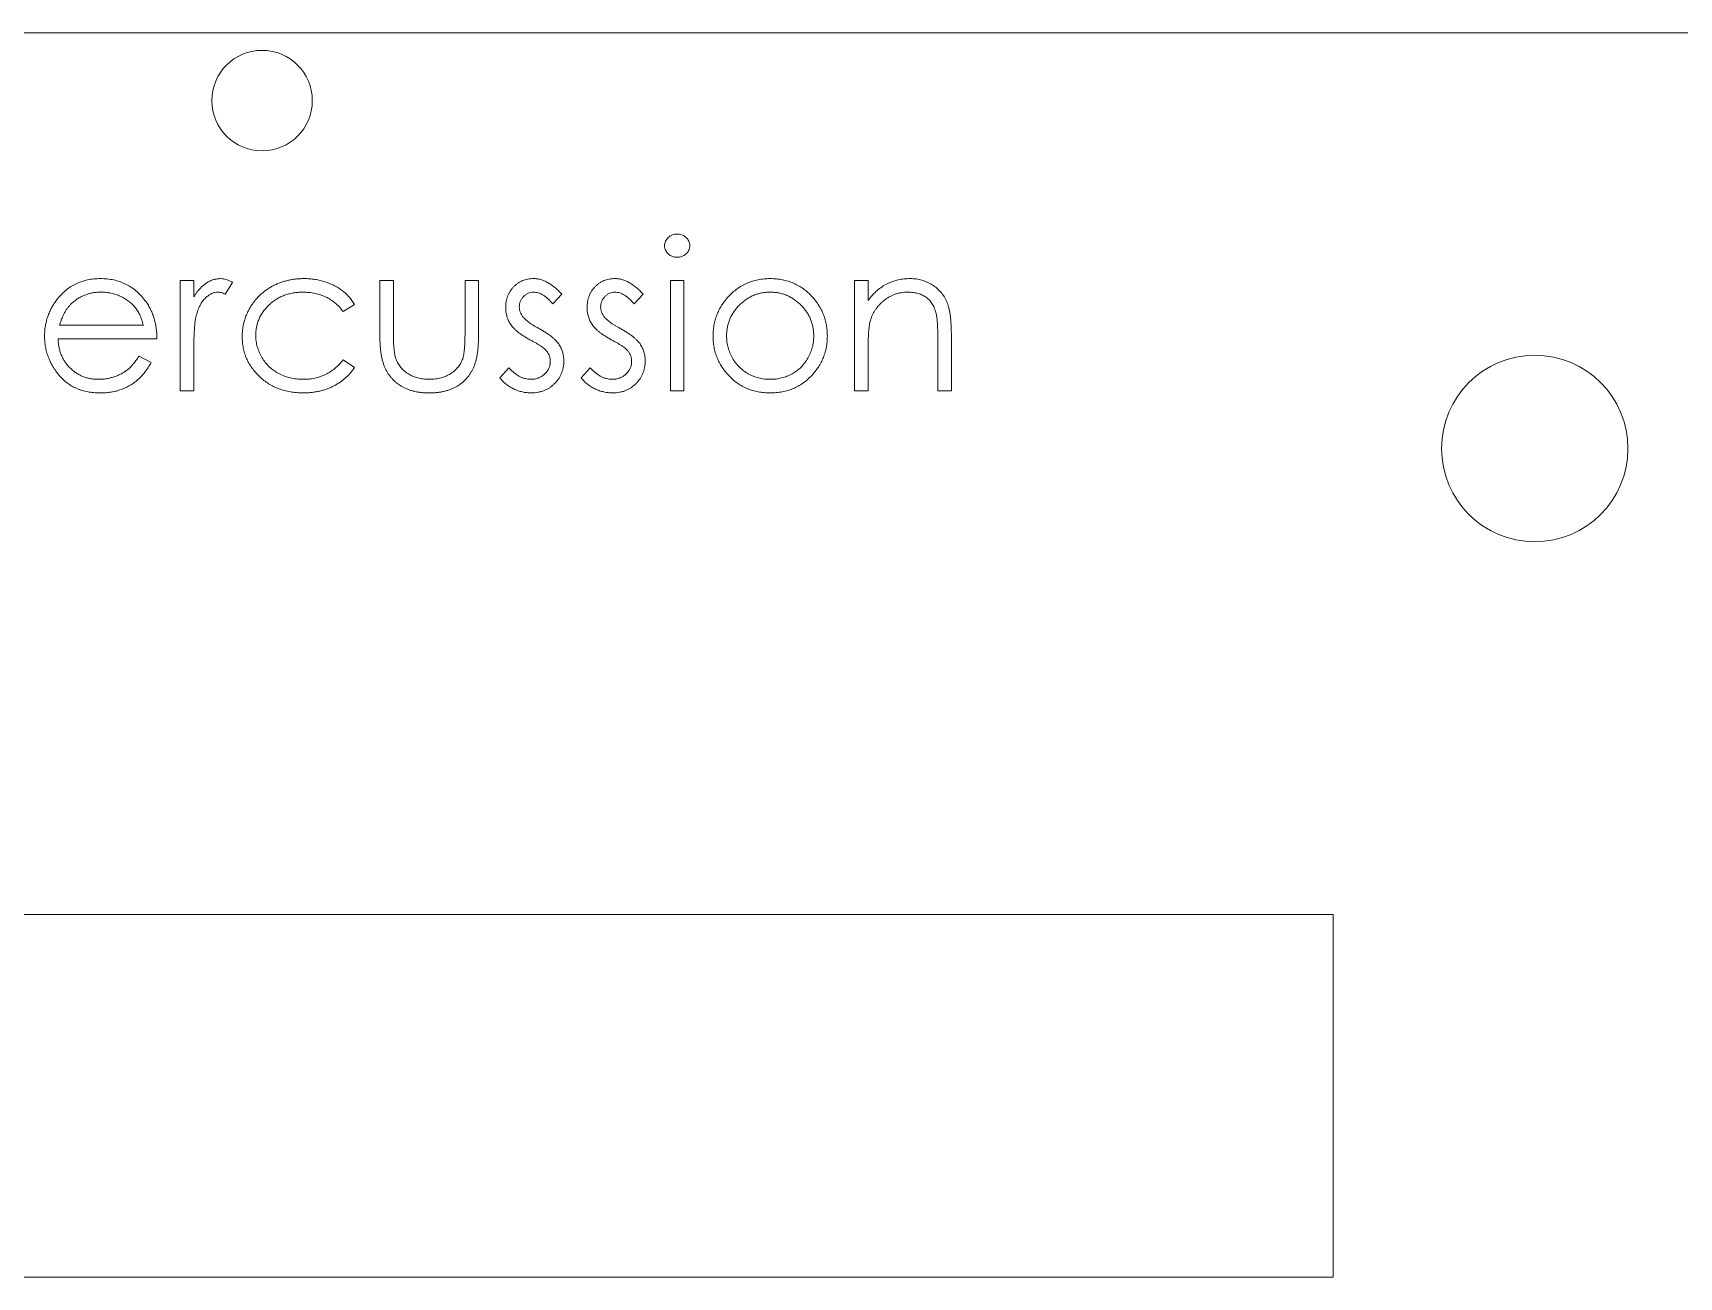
# Model space of a CAD drawing. Header units: inches. Extents: x 0 to 10.2, y -7 to 0.
# Drawn here: x 3.09 to 6.358, y -2.47 to 0 of the extents above; entities that cross this region are included whole.
import ezdxf

# ---------------------------------------------------------------- set-up
doc = ezdxf.new("R2010")
doc.units = ezdxf.units.IN
doc.header["$MEASUREMENT"] = 0

msp = doc.modelspace()

# ---------------------------------------------------------------- linework, layer by layer
at = {"color": 1, "linetype": 'Continuous', "lineweight": 5}
for p, q in [((10.15, 0), (0, 0)), ((5.6713, -1.75), (0.9713, -1.75)), ((5.6713, -2.47), (5.6713, -1.75)), ((0.9713, -2.47), (5.6713, -2.47))]:
    msp.add_line(p, q, dxfattribs=at)
at = {"color": 3, "linetype": 'Continuous', "lineweight": 5}
for p, q in [((3.3825, -0.4916), (3.4094, -0.4916)), ((3.3825, -0.7108), (3.3825, -0.4916)), ((3.4094, -0.4916), (3.4094, -0.5239)), ((3.4863, -0.4953), (3.4715, -0.5186)), ((3.7786, -0.4916), (3.8056, -0.4916)), ((3.7786, -0.5963), (3.7786, -0.4916)), ((3.8056, -0.4916), (3.8056, -0.5933)), ((3.9479, -0.4916), (3.9748, -0.4916)), ((3.9479, -0.5933), (3.9479, -0.4916)), ((3.9748, -0.4916), (3.9748, -0.5983)), ((4.1402, -0.5189), (4.1219, -0.5377)), ((4.3017, -0.5189), (4.2834, -0.5377)), ((4.3556, -0.4916), (4.3825, -0.4916)), ((4.3556, -0.7108), (4.3556, -0.4916)), ((4.3825, -0.4916), (4.3825, -0.7108)), ((4.7209, -0.4916), (4.7479, -0.4916)), ((4.7209, -0.7108), (4.7209, -0.4916)), ((4.7479, -0.4916), (4.7479, -0.5311)), ((3.7286, -0.5391), (3.7061, -0.5531)), ((3.143, -0.5801), (3.3094, -0.5801)), ((3.3363, -0.607), (3.1402, -0.607)), ((4.8863, -0.7108), (4.8863, -0.6077)), ((4.9133, -0.5989), (4.9133, -0.7108)), ((3.3009, -0.6416), (3.3248, -0.6542)), ((3.4094, -0.6371), (3.4094, -0.7108)), ((3.7061, -0.6493), (3.7286, -0.6641)), ((4.7479, -0.6316), (4.7479, -0.7108)), ((4.0171, -0.685), (4.035, -0.6647)), ((4.1786, -0.685), (4.1965, -0.6647)), ((3.4094, -0.7108), (3.3825, -0.7108)), ((4.3825, -0.7108), (4.3556, -0.7108)), ((4.7479, -0.7108), (4.7209, -0.7108)), ((4.9133, -0.7108), (4.8863, -0.7108))]:
    msp.add_line(p, q, dxfattribs=at)
at = {"color": 1, "linetype": 'Continuous', "lineweight": 5}
for centre, radius in [((3.545, -0.1344), 0.0998), ((6.0713, -0.825), 0.185)]:
    msp.add_circle(centre, radius, dxfattribs=at)
at = {"color": 3, "linetype": 'Continuous', "lineweight": 5}
for points, knots in [([(4.344, -0.4225), (4.3441, -0.4209), (4.3443, -0.4179), (4.3458, -0.4135), (4.3481, -0.4095), (4.3513, -0.406), (4.3551, -0.403), (4.3594, -0.4008), (4.364, -0.3995), (4.3673, -0.3994), (4.3689, -0.3993)], [0, 0, 0, 0, 0.12329, 0.242149, 0.363437, 0.489745, 0.618115, 0.744894, 0.868932, 1, 1, 1, 1]), ([(4.3689, -0.4454), (4.3673, -0.4454), (4.364, -0.4452), (4.3594, -0.4439), (4.3551, -0.4417), (4.3513, -0.4388), (4.3481, -0.4353), (4.3458, -0.4313), (4.3443, -0.427), (4.3441, -0.424), (4.344, -0.4225)], [0, 0, 0, 0, 0.1318668, 0.2566614, 0.3842132, 0.5133652, 0.6404432, 0.761085, 0.8791455, 1, 1, 1, 1]), ([(4.3689, -0.3993), (4.3706, -0.3994), (4.3738, -0.3995), (4.3786, -0.4008), (4.3829, -0.403), (4.3867, -0.406), (4.39, -0.4094), (4.3923, -0.4135), (4.3938, -0.4179), (4.3939, -0.4209), (4.394, -0.4225)], [0, 0, 0, 0, 0.1318993, 0.2582841, 0.3843411, 0.5119796, 0.638632, 0.7592298, 0.8774122, 1, 1, 1, 1]), ([(4.394, -0.4225), (4.3939, -0.424), (4.3937, -0.427), (4.3923, -0.4313), (4.39, -0.4353), (4.3867, -0.4388), (4.3829, -0.4417), (4.3786, -0.4439), (4.3738, -0.4452), (4.3706, -0.4454), (4.3689, -0.4454)], [0, 0, 0, 0, 0.120162, 0.237546, 0.357497, 0.484917, 0.613329, 0.74015, 0.867301, 1, 1, 1, 1]), ([(3.1385, -0.5286), (3.1412, -0.5254), (3.1466, -0.519), (3.1556, -0.5106), (3.1654, -0.5035), (3.1758, -0.4977), (3.187, -0.4933), (3.1988, -0.49), (3.2113, -0.4881), (3.2198, -0.4879), (3.2242, -0.4877)], [0, 0, 0, 0, 0.128835, 0.253589, 0.374643, 0.49534, 0.616325, 0.739759, 0.866842, 1, 1, 1, 1]), ([(3.2242, -0.4877), (3.2287, -0.4879), (3.2375, -0.4881), (3.2504, -0.4902), (3.2625, -0.4935), (3.274, -0.4983), (3.2848, -0.5044), (3.2948, -0.5119), (3.3042, -0.5207), (3.3097, -0.5275), (3.3125, -0.5309)], [0, 0, 0, 0, 0.13204, 0.259033, 0.38188, 0.502258, 0.622752, 0.744743, 0.870109, 1, 1, 1, 1]), ([(3.4094, -0.5239), (3.4114, -0.5209), (3.4152, -0.5151), (3.4215, -0.5075), (3.428, -0.5012), (3.4346, -0.4962), (3.4415, -0.4924), (3.4485, -0.4897), (3.4557, -0.4881), (3.4605, -0.4879), (3.4629, -0.4877)], [0, 0, 0, 0, 0.160059, 0.306112, 0.438367, 0.560541, 0.675317, 0.786114, 0.892842, 1, 1, 1, 1]), ([(3.4629, -0.4877), (3.4648, -0.4878), (3.4686, -0.4881), (3.4744, -0.4895), (3.4804, -0.4919), (3.4843, -0.4941), (3.4863, -0.4953)], [0, 0, 0, 0, 0.225278, 0.463523, 0.720324, 1, 1, 1, 1]), ([(3.5056, -0.603), (3.5056, -0.6004), (3.5057, -0.5953), (3.5065, -0.5876), (3.5077, -0.5801), (3.5095, -0.5728), (3.5117, -0.5655), (3.5145, -0.5584), (3.5178, -0.5515), (3.5215, -0.5447), (3.5257, -0.5382), (3.5303, -0.5321), (3.5352, -0.5262), (3.5405, -0.5208), (3.5462, -0.5157), (3.5523, -0.511), (3.5588, -0.5067), (3.5656, -0.5027), (3.5727, -0.4992), (3.58, -0.4961), (3.5875, -0.4935), (3.5953, -0.4915), (3.6032, -0.4897), (3.6114, -0.4886), (3.6198, -0.4879), (3.6254, -0.4878), (3.6283, -0.4877)], [0, 0, 0, 0, 0.041291, 0.082136, 0.122636, 0.162831, 0.203007, 0.243526, 0.284173, 0.32541, 0.366855, 0.407551, 0.448187, 0.488683, 0.529015, 0.569843, 0.61137, 0.653238, 0.695446, 0.737751, 0.780043, 0.822807, 0.865978, 0.909595, 0.954231, 1, 1, 1, 1]), ([(3.6283, -0.4877), (3.6319, -0.4878), (3.639, -0.488), (3.6497, -0.4893), (3.6601, -0.4913), (3.6702, -0.4943), (3.6799, -0.4979), (3.689, -0.5019), (3.6972, -0.5066), (3.7047, -0.5117), (3.7116, -0.5175), (3.7179, -0.524), (3.7237, -0.5311), (3.727, -0.5364), (3.7286, -0.5391)], [0, 0, 0, 0, 0.091269, 0.182081, 0.27191, 0.362049, 0.450066, 0.533976, 0.613602, 0.690198, 0.765413, 0.841437, 0.919733, 1, 1, 1, 1]), ([(4.0286, -0.5453), (4.0287, -0.5432), (4.0288, -0.5393), (4.0295, -0.5334), (4.0308, -0.5279), (4.0324, -0.5226), (4.0347, -0.5176), (4.0374, -0.5128), (4.0406, -0.5083), (4.0443, -0.5041), (4.0483, -0.5003), (4.0527, -0.4969), (4.0573, -0.4941), (4.0621, -0.4917), (4.0672, -0.4899), (4.0726, -0.4887), (4.0782, -0.4879), (4.0821, -0.4878), (4.084, -0.4877)], [0, 0, 0, 0, 0.067978, 0.133044, 0.196507, 0.258613, 0.319728, 0.380873, 0.442636, 0.505079, 0.567881, 0.628814, 0.68891, 0.748765, 0.809386, 0.870884, 0.934037, 1, 1, 1, 1]), ([(4.084, -0.4877), (4.0864, -0.4878), (4.0911, -0.488), (4.0981, -0.4895), (4.1052, -0.492), (4.1122, -0.4955), (4.1193, -0.5), (4.1263, -0.5054), (4.1334, -0.5116), (4.1379, -0.5164), (4.1402, -0.5189)], [0, 0, 0, 0, 0.105714, 0.213412, 0.326127, 0.444452, 0.569061, 0.702712, 0.846318, 1, 1, 1, 1]), ([(4.1902, -0.5453), (4.1902, -0.5432), (4.1903, -0.5393), (4.191, -0.5334), (4.1923, -0.5279), (4.194, -0.5226), (4.1962, -0.5176), (4.1989, -0.5128), (4.2021, -0.5083), (4.2058, -0.5041), (4.2098, -0.5003), (4.2142, -0.4969), (4.2188, -0.4941), (4.2236, -0.4917), (4.2288, -0.4899), (4.2341, -0.4887), (4.2398, -0.4879), (4.2436, -0.4878), (4.2456, -0.4877)], [0, 0, 0, 0, 0.067978, 0.133044, 0.196507, 0.258613, 0.319728, 0.380873, 0.442636, 0.505079, 0.567881, 0.628814, 0.68891, 0.748765, 0.809386, 0.870884, 0.934037, 1, 1, 1, 1]), ([(4.2456, -0.4877), (4.2479, -0.4878), (4.2526, -0.488), (4.2597, -0.4895), (4.2667, -0.492), (4.2738, -0.4955), (4.2808, -0.5), (4.2878, -0.5054), (4.295, -0.5116), (4.2994, -0.5164), (4.3017, -0.5189)], [0, 0, 0, 0, 0.105714, 0.213412, 0.326127, 0.444452, 0.569061, 0.702712, 0.846318, 1, 1, 1, 1]), ([(4.4702, -0.524), (4.473, -0.5211), (4.4785, -0.5154), (4.4877, -0.5081), (4.4973, -0.5017), (4.5076, -0.4966), (4.5184, -0.4926), (4.5297, -0.4898), (4.5415, -0.488), (4.5496, -0.4878), (4.5538, -0.4877)], [0, 0, 0, 0, 0.128498, 0.252713, 0.374819, 0.496436, 0.617911, 0.741288, 0.8687, 1, 1, 1, 1]), ([(4.5538, -0.4877), (4.5579, -0.4878), (4.5659, -0.488), (4.5778, -0.4898), (4.589, -0.4926), (4.5998, -0.4965), (4.61, -0.5017), (4.6196, -0.5079), (4.6288, -0.5153), (4.6343, -0.521), (4.6371, -0.5239)], [0, 0, 0, 0, 0.131751, 0.258332, 0.382134, 0.503804, 0.624693, 0.746871, 0.871514, 1, 1, 1, 1]), ([(4.7479, -0.5311), (4.7507, -0.5275), (4.7563, -0.5206), (4.7656, -0.5114), (4.7754, -0.5039), (4.7857, -0.4979), (4.7965, -0.4934), (4.8077, -0.4901), (4.8193, -0.4881), (4.8273, -0.4879), (4.8313, -0.4877)], [0, 0, 0, 0, 0.140976, 0.273569, 0.398988, 0.51993, 0.63811, 0.756589, 0.87686, 1, 1, 1, 1]), ([(4.8313, -0.4877), (4.8353, -0.4879), (4.8433, -0.4882), (4.8548, -0.4905), (4.8656, -0.4945), (4.8756, -0.4999), (4.8846, -0.5066), (4.8926, -0.5145), (4.8991, -0.5235), (4.9035, -0.5319), (4.9064, -0.5393), (4.9082, -0.5457), (4.9098, -0.5528), (4.9111, -0.5605), (4.912, -0.5691), (4.9127, -0.5784), (4.9132, -0.5884), (4.9132, -0.5953), (4.9133, -0.5989)], [0, 0, 0, 0, 0.07724, 0.151178, 0.223488, 0.295543, 0.366976, 0.437131, 0.507044, 0.57856, 0.616614, 0.658756, 0.704491, 0.754803, 0.809332, 0.868274, 0.932073, 1, 1, 1, 1]), ([(3.2256, -0.5147), (3.2229, -0.5147), (3.2176, -0.5148), (3.2098, -0.5158), (3.2022, -0.5174), (3.195, -0.5197), (3.1881, -0.5226), (3.1814, -0.5261), (3.175, -0.5303), (3.1711, -0.5336), (3.1691, -0.5352)], [0, 0, 0, 0, 0.131092, 0.259141, 0.384162, 0.505992, 0.629098, 0.750669, 0.874039, 1, 1, 1, 1]), ([(3.3094, -0.5801), (3.3084, -0.5765), (3.3065, -0.5696), (3.3026, -0.5601), (3.2981, -0.5516), (3.2928, -0.5443), (3.2868, -0.5378), (3.2799, -0.5321), (3.2722, -0.527), (3.2636, -0.5227), (3.2546, -0.519), (3.2451, -0.5166), (3.2354, -0.5149), (3.2289, -0.5147), (3.2256, -0.5147)], [0, 0, 0, 0, 0.09624, 0.185231, 0.267501, 0.3444, 0.419595, 0.496891, 0.576638, 0.660268, 0.745387, 0.83004, 0.914474, 1, 1, 1, 1]), ([(3.4578, -0.5147), (3.4556, -0.5148), (3.4512, -0.5151), (3.4447, -0.5174), (3.4385, -0.5211), (3.4335, -0.5253), (3.4296, -0.5293), (3.4269, -0.5328), (3.4243, -0.5367), (3.4219, -0.5409), (3.4197, -0.5456), (3.4177, -0.5507), (3.4158, -0.5561), (3.4148, -0.56), (3.4142, -0.5619)], [0, 0, 0, 0, 0.0938065, 0.1913381, 0.2951906, 0.4103123, 0.4719303, 0.5364252, 0.6031187, 0.6741177, 0.749332, 0.8282834, 0.9120398, 1, 1, 1, 1]), ([(3.4715, -0.5186), (3.4703, -0.518), (3.4678, -0.5169), (3.4642, -0.5156), (3.4609, -0.5148), (3.4588, -0.5147), (3.4578, -0.5147)], [0, 0, 0, 0, 0.2951388, 0.5602299, 0.7949834, 1, 1, 1, 1]), ([(3.6263, -0.5147), (3.623, -0.5148), (3.6165, -0.5149), (3.607, -0.5161), (3.598, -0.5181), (3.5893, -0.5207), (3.5811, -0.5243), (3.5733, -0.5287), (3.5659, -0.5337), (3.5591, -0.5396), (3.5529, -0.546), (3.5475, -0.5528), (3.5427, -0.5599), (3.5391, -0.5674), (3.536, -0.5752), (3.534, -0.5834), (3.5327, -0.5919), (3.5326, -0.5977), (3.5325, -0.6006)], [0, 0, 0, 0, 0.069522, 0.136921, 0.201969, 0.265462, 0.328248, 0.390817, 0.45355, 0.517542, 0.580738, 0.641922, 0.701597, 0.760313, 0.818757, 0.877718, 0.938094, 1, 1, 1, 1]), ([(3.7061, -0.5531), (3.7036, -0.5501), (3.6988, -0.544), (3.6903, -0.5362), (3.6813, -0.5295), (3.6716, -0.5241), (3.6612, -0.5198), (3.6501, -0.5168), (3.6384, -0.515), (3.6304, -0.5148), (3.6263, -0.5147)], [0, 0, 0, 0, 0.128324, 0.252584, 0.373506, 0.493364, 0.614609, 0.73847, 0.865995, 1, 1, 1, 1]), ([(4.084, -0.5147), (4.0822, -0.5148), (4.0784, -0.5149), (4.0731, -0.5168), (4.0681, -0.5195), (4.0638, -0.5235), (4.0602, -0.528), (4.0575, -0.533), (4.0559, -0.5385), (4.0557, -0.5423), (4.0556, -0.5442)], [0, 0, 0, 0, 0.124958, 0.245901, 0.369166, 0.498511, 0.628504, 0.751028, 0.873724, 1, 1, 1, 1]), ([(4.1219, -0.5377), (4.1203, -0.5359), (4.1173, -0.5324), (4.1125, -0.5277), (4.1077, -0.5237), (4.103, -0.5204), (4.0982, -0.5179), (4.0935, -0.516), (4.0888, -0.5149), (4.0856, -0.5147), (4.084, -0.5147)], [0, 0, 0, 0, 0.158223, 0.305036, 0.441309, 0.565963, 0.683525, 0.793334, 0.898518, 1, 1, 1, 1]), ([(4.2456, -0.5147), (4.2437, -0.5148), (4.24, -0.5149), (4.2346, -0.5168), (4.2296, -0.5195), (4.2253, -0.5235), (4.2217, -0.528), (4.219, -0.533), (4.2174, -0.5385), (4.2172, -0.5423), (4.2171, -0.5442)], [0, 0, 0, 0, 0.124958, 0.245901, 0.369166, 0.498511, 0.628504, 0.751028, 0.873724, 1, 1, 1, 1]), ([(4.2834, -0.5377), (4.2819, -0.5359), (4.2788, -0.5324), (4.274, -0.5277), (4.2692, -0.5237), (4.2645, -0.5204), (4.2597, -0.5179), (4.255, -0.516), (4.2503, -0.5149), (4.2471, -0.5147), (4.2456, -0.5147)], [0, 0, 0, 0, 0.158223, 0.305036, 0.441309, 0.565963, 0.683525, 0.793334, 0.898518, 1, 1, 1, 1]), ([(4.5536, -0.5147), (4.5507, -0.5147), (4.545, -0.5149), (4.5365, -0.5162), (4.5284, -0.5181), (4.5206, -0.5209), (4.513, -0.5245), (4.5059, -0.529), (4.499, -0.5342), (4.4925, -0.5401), (4.4866, -0.5466), (4.4814, -0.5535), (4.477, -0.5608), (4.4733, -0.5683), (4.4706, -0.5763), (4.4686, -0.5846), (4.4673, -0.5932), (4.4672, -0.599), (4.4671, -0.602)], [0, 0, 0, 0, 0.0638459, 0.1260436, 0.1871654, 0.2473993, 0.30838, 0.3697796, 0.4325839, 0.4976408, 0.5624011, 0.6255571, 0.687332, 0.7483127, 0.809791, 0.8717676, 0.9348362, 1, 1, 1, 1]), ([(4.6402, -0.602), (4.6401, -0.599), (4.6399, -0.5932), (4.6387, -0.5846), (4.6367, -0.5763), (4.634, -0.5684), (4.6303, -0.5608), (4.6258, -0.5536), (4.6207, -0.5466), (4.6147, -0.5401), (4.6082, -0.5342), (4.6013, -0.529), (4.5941, -0.5245), (4.5866, -0.5209), (4.5788, -0.5181), (4.5707, -0.5161), (4.5623, -0.5149), (4.5565, -0.5148), (4.5536, -0.5147)], [0, 0, 0, 0, 0.065185, 0.128274, 0.19027, 0.251768, 0.312769, 0.374793, 0.43797, 0.503047, 0.568125, 0.63095, 0.692369, 0.752973, 0.813641, 0.874355, 0.936573, 1, 1, 1, 1]), ([(4.8266, -0.5147), (4.8244, -0.5147), (4.8201, -0.5148), (4.8138, -0.5156), (4.8076, -0.5169), (4.8016, -0.5187), (4.7958, -0.5212), (4.7901, -0.524), (4.7846, -0.5274), (4.7794, -0.5313), (4.7744, -0.5356), (4.7699, -0.5401), (4.7658, -0.545), (4.7621, -0.55), (4.7589, -0.5553), (4.7561, -0.5609), (4.7538, -0.5667), (4.7526, -0.5707), (4.752, -0.5727)], [0, 0, 0, 0, 0.063986, 0.126627, 0.188984, 0.25023, 0.312351, 0.374574, 0.438148, 0.50292, 0.567974, 0.630771, 0.692935, 0.754398, 0.815218, 0.876117, 0.938015, 1, 1, 1, 1]), ([(4.8831, -0.5578), (4.8822, -0.5544), (4.8805, -0.5479), (4.8762, -0.539), (4.8707, -0.5314), (4.864, -0.5252), (4.8562, -0.5204), (4.8472, -0.5171), (4.8373, -0.515), (4.8303, -0.5148), (4.8266, -0.5147)], [0, 0, 0, 0, 0.13552, 0.260833, 0.378476, 0.493178, 0.609281, 0.729981, 0.859261, 1, 1, 1, 1]), ([(3.1133, -0.6018), (3.1133, -0.5984), (3.1135, -0.5918), (3.1147, -0.5819), (3.1167, -0.5723), (3.1194, -0.5629), (3.123, -0.5539), (3.1273, -0.5451), (3.1325, -0.5367), (3.1365, -0.5313), (3.1385, -0.5286)], [0, 0, 0, 0, 0.128045, 0.253768, 0.377428, 0.500551, 0.623296, 0.746578, 0.872348, 1, 1, 1, 1]), ([(3.1691, -0.5352), (3.1677, -0.5365), (3.1648, -0.5391), (3.1609, -0.5436), (3.1572, -0.5485), (3.1538, -0.5539), (3.1507, -0.5598), (3.1478, -0.5661), (3.1452, -0.5729), (3.1438, -0.5776), (3.143, -0.5801)], [0, 0, 0, 0, 0.1099838, 0.2225805, 0.3384999, 0.4587086, 0.5855353, 0.7175177, 0.8546668, 1, 1, 1, 1]), ([(3.3125, -0.5309), (3.3144, -0.5335), (3.3182, -0.5386), (3.3229, -0.5471), (3.327, -0.5559), (3.3303, -0.5652), (3.3329, -0.575), (3.3349, -0.5852), (3.336, -0.5959), (3.3362, -0.6032), (3.3363, -0.607)], [0, 0, 0, 0, 0.118522, 0.236255, 0.356174, 0.47725, 0.60154, 0.729618, 0.862158, 1, 1, 1, 1]), ([(4.0387, -0.579), (4.0371, -0.5765), (4.034, -0.5715), (4.031, -0.5632), (4.0289, -0.5544), (4.0287, -0.5484), (4.0286, -0.5453)], [0, 0, 0, 0, 0.246252, 0.492591, 0.74057, 1, 1, 1, 1]), ([(4.0556, -0.5442), (4.0557, -0.5459), (4.0558, -0.5494), (4.0573, -0.5545), (4.0597, -0.5594), (4.0619, -0.5625), (4.063, -0.5641)], [0, 0, 0, 0, 0.24004, 0.479403, 0.731757, 1, 1, 1, 1]), ([(4.2002, -0.579), (4.1987, -0.5765), (4.1956, -0.5715), (4.1925, -0.5632), (4.1905, -0.5544), (4.1903, -0.5484), (4.1902, -0.5453)], [0, 0, 0, 0, 0.246252, 0.492591, 0.74057, 1, 1, 1, 1]), ([(4.2171, -0.5442), (4.2172, -0.5459), (4.2174, -0.5494), (4.2189, -0.5545), (4.2212, -0.5594), (4.2234, -0.5625), (4.2246, -0.5641)], [0, 0, 0, 0, 0.24004, 0.479403, 0.731757, 1, 1, 1, 1]), ([(4.4402, -0.6018), (4.4403, -0.5981), (4.4405, -0.5909), (4.4419, -0.5802), (4.4442, -0.5698), (4.4475, -0.5599), (4.4518, -0.5503), (4.4569, -0.5411), (4.4631, -0.5323), (4.4678, -0.5268), (4.4702, -0.524)], [0, 0, 0, 0, 0.128919, 0.255238, 0.378679, 0.501088, 0.622714, 0.746241, 0.871589, 1, 1, 1, 1]), ([(4.6371, -0.5239), (4.6395, -0.5266), (4.6442, -0.5321), (4.6503, -0.541), (4.6555, -0.5501), (4.6597, -0.5598), (4.6631, -0.5697), (4.6654, -0.5801), (4.6668, -0.5908), (4.667, -0.5981), (4.6671, -0.6018)], [0, 0, 0, 0, 0.128157, 0.253834, 0.376506, 0.498534, 0.621368, 0.744565, 0.870634, 1, 1, 1, 1]), ([(3.4142, -0.5619), (3.4138, -0.5636), (3.4129, -0.5675), (3.412, -0.5739), (3.4112, -0.5816), (3.4106, -0.5904), (3.41, -0.6004), (3.4097, -0.6116), (3.4094, -0.624), (3.4094, -0.6326), (3.4094, -0.6371)], [0, 0, 0, 0, 0.070855, 0.156938, 0.2586, 0.375891, 0.508166, 0.656238, 0.820177, 1, 1, 1, 1]), ([(4.0765, -0.609), (4.0742, -0.6077), (4.0699, -0.6053), (4.0638, -0.6015), (4.0582, -0.5977), (4.0532, -0.594), (4.0487, -0.5903), (4.0449, -0.5865), (4.0415, -0.5829), (4.0396, -0.5803), (4.0387, -0.579)], [0, 0, 0, 0, 0.157762, 0.30595, 0.443775, 0.572824, 0.692154, 0.802296, 0.905564, 1, 1, 1, 1]), ([(4.063, -0.5641), (4.0637, -0.5649), (4.0652, -0.5667), (4.0679, -0.5692), (4.071, -0.5719), (4.0747, -0.5746), (4.0789, -0.5775), (4.0836, -0.5804), (4.0887, -0.5836), (4.0924, -0.5856), (4.0943, -0.5867)], [0, 0, 0, 0, 0.083425, 0.17756, 0.283982, 0.402217, 0.533568, 0.676121, 0.831649, 1, 1, 1, 1]), ([(4.0943, -0.5867), (4.0967, -0.588), (4.1012, -0.5905), (4.1076, -0.5944), (4.1134, -0.5983), (4.1186, -0.6021), (4.1233, -0.606), (4.1274, -0.6098), (4.1309, -0.6135), (4.1329, -0.6162), (4.1338, -0.6174)], [0, 0, 0, 0, 0.158989, 0.307115, 0.446213, 0.574876, 0.694152, 0.804581, 0.906593, 1, 1, 1, 1]), ([(4.238, -0.609), (4.2358, -0.6077), (4.2315, -0.6053), (4.2253, -0.6015), (4.2198, -0.5977), (4.2147, -0.594), (4.2103, -0.5903), (4.2064, -0.5865), (4.203, -0.5829), (4.2011, -0.5803), (4.2002, -0.579)], [0, 0, 0, 0, 0.157762, 0.30595, 0.443775, 0.572824, 0.692154, 0.802296, 0.905564, 1, 1, 1, 1]), ([(4.2246, -0.5641), (4.2252, -0.5649), (4.2267, -0.5667), (4.2294, -0.5692), (4.2325, -0.5719), (4.2362, -0.5746), (4.2404, -0.5775), (4.2451, -0.5804), (4.2503, -0.5836), (4.254, -0.5856), (4.2559, -0.5867)], [0, 0, 0, 0, 0.083425, 0.17756, 0.283982, 0.402217, 0.533568, 0.676121, 0.831649, 1, 1, 1, 1]), ([(4.2559, -0.5867), (4.2582, -0.588), (4.2627, -0.5905), (4.2691, -0.5944), (4.2749, -0.5983), (4.2802, -0.6021), (4.2848, -0.606), (4.2889, -0.6098), (4.2924, -0.6135), (4.2944, -0.6162), (4.2953, -0.6174)], [0, 0, 0, 0, 0.158989, 0.307115, 0.446213, 0.574876, 0.694152, 0.804581, 0.906593, 1, 1, 1, 1]), ([(4.752, -0.5727), (4.7517, -0.5742), (4.7509, -0.5774), (4.7502, -0.5827), (4.7494, -0.5888), (4.7488, -0.5957), (4.7485, -0.6035), (4.7481, -0.6121), (4.7479, -0.6216), (4.7479, -0.6281), (4.7479, -0.6316)], [0, 0, 0, 0, 0.076995, 0.167615, 0.271052, 0.38946, 0.520843, 0.666399, 0.826094, 1, 1, 1, 1]), ([(4.8863, -0.6077), (4.8863, -0.6047), (4.8863, -0.599), (4.8862, -0.5908), (4.8859, -0.5834), (4.8856, -0.5768), (4.8851, -0.5709), (4.8846, -0.5659), (4.884, -0.5616), (4.8834, -0.559), (4.8831, -0.5578)], [0, 0, 0, 0, 0.17885, 0.3421096, 0.4898257, 0.6232544, 0.7400797, 0.8414827, 0.9289077, 1, 1, 1, 1]), ([(3.2235, -0.7147), (3.2193, -0.7146), (3.2111, -0.7144), (3.1991, -0.7127), (3.1879, -0.71), (3.1773, -0.7063), (3.1675, -0.7013), (3.1584, -0.6953), (3.1499, -0.6883), (3.1423, -0.6802), (3.1355, -0.6714), (3.1296, -0.6624), (3.1245, -0.6529), (3.1205, -0.6432), (3.1172, -0.6333), (3.1149, -0.623), (3.1136, -0.6125), (3.1134, -0.6054), (3.1133, -0.6018)], [0, 0, 0, 0, 0.071579, 0.139629, 0.204797, 0.268135, 0.329814, 0.391301, 0.453434, 0.516552, 0.579631, 0.641119, 0.701294, 0.76081, 0.819932, 0.87892, 0.938983, 1, 1, 1, 1]), ([(3.1402, -0.607), (3.1403, -0.6099), (3.1406, -0.6155), (3.1418, -0.6239), (3.1437, -0.6318), (3.1464, -0.6392), (3.1496, -0.6463), (3.1536, -0.653), (3.1583, -0.6593), (3.1636, -0.6652), (3.1695, -0.6704), (3.1757, -0.6751), (3.1823, -0.679), (3.1892, -0.6822), (3.1965, -0.6847), (3.2041, -0.6864), (3.212, -0.6876), (3.2174, -0.6877), (3.2202, -0.6877)], [0, 0, 0, 0, 0.0683846, 0.1344756, 0.1983911, 0.2607535, 0.3218292, 0.3830372, 0.4446531, 0.507398, 0.5698252, 0.6307776, 0.6909287, 0.7509451, 0.8110495, 0.8723309, 0.9350041, 1, 1, 1, 1]), ([(3.6261, -0.7147), (3.6218, -0.7146), (3.6135, -0.7144), (3.6013, -0.7128), (3.5896, -0.7103), (3.5785, -0.7067), (3.5679, -0.7022), (3.5579, -0.6966), (3.5485, -0.6899), (3.5397, -0.6823), (3.5317, -0.674), (3.5248, -0.6651), (3.5188, -0.6559), (3.514, -0.6462), (3.5102, -0.636), (3.5075, -0.6254), (3.5059, -0.6143), (3.5057, -0.6068), (3.5056, -0.603)], [0, 0, 0, 0, 0.069559, 0.136335, 0.201096, 0.26445, 0.327005, 0.389391, 0.451976, 0.51567, 0.578973, 0.640167, 0.69974, 0.758685, 0.81782, 0.876984, 0.937634, 1, 1, 1, 1]), ([(3.5325, -0.6006), (3.5326, -0.6044), (3.5329, -0.6121), (3.5353, -0.6233), (3.5392, -0.6342), (3.5445, -0.6446), (3.5512, -0.6543), (3.5591, -0.6629), (3.5682, -0.6704), (3.5784, -0.6766), (3.5894, -0.6816), (3.6012, -0.6852), (3.6136, -0.6873), (3.6221, -0.6876), (3.6265, -0.6877)], [0, 0, 0, 0, 0.080525, 0.159965, 0.240321, 0.322529, 0.405024, 0.486597, 0.567865, 0.651333, 0.736238, 0.821529, 0.909005, 1, 1, 1, 1]), ([(3.8769, -0.7147), (3.8742, -0.7146), (3.869, -0.7146), (3.8613, -0.714), (3.8539, -0.713), (3.8469, -0.7115), (3.8402, -0.7097), (3.8339, -0.7076), (3.8279, -0.7049), (3.8222, -0.7019), (3.8169, -0.6985), (3.8119, -0.6948), (3.8073, -0.6908), (3.803, -0.6864), (3.7991, -0.6817), (3.7955, -0.6767), (3.7923, -0.6714), (3.7893, -0.6657), (3.7868, -0.6595), (3.7846, -0.6526), (3.7827, -0.645), (3.7812, -0.6367), (3.78, -0.6276), (3.7792, -0.6178), (3.7788, -0.6073), (3.7787, -0.6001), (3.7786, -0.5963)], [0, 0, 0, 0, 0.045152, 0.088727, 0.130534, 0.171071, 0.210096, 0.247769, 0.284849, 0.320986, 0.356387, 0.391549, 0.426191, 0.460511, 0.494971, 0.529534, 0.564576, 0.600096, 0.637535, 0.678213, 0.722583, 0.770182, 0.821879, 0.877067, 0.936524, 1, 1, 1, 1]), ([(3.8056, -0.5933), (3.8056, -0.5963), (3.8056, -0.602), (3.8058, -0.6102), (3.8061, -0.6177), (3.8066, -0.6245), (3.8072, -0.6305), (3.8079, -0.6358), (3.8087, -0.6404), (3.8095, -0.6432), (3.8098, -0.6445)], [0, 0, 0, 0, 0.173617, 0.33212, 0.477936, 0.609932, 0.727032, 0.831671, 0.921715, 1, 1, 1, 1]), ([(3.9748, -0.5983), (3.9748, -0.6019), (3.9747, -0.609), (3.9742, -0.6192), (3.9734, -0.6287), (3.9722, -0.6376), (3.9707, -0.6457), (3.9689, -0.6532), (3.9666, -0.6599), (3.9641, -0.6661), (3.9612, -0.6716), (3.958, -0.6769), (3.9544, -0.6818), (3.9505, -0.6865), (3.9462, -0.6908), (3.9416, -0.6948), (3.9367, -0.6985), (3.9314, -0.7019), (3.9258, -0.7049), (3.9199, -0.7076), (3.9135, -0.7097), (3.9069, -0.7115), (3.8999, -0.713), (3.8925, -0.714), (3.8848, -0.7146), (3.8796, -0.7146), (3.8769, -0.7147)], [0, 0, 0, 0, 0.06221, 0.120696, 0.175548, 0.226191, 0.273711, 0.317302, 0.357837, 0.395428, 0.431089, 0.466097, 0.501015, 0.535424, 0.570174, 0.604765, 0.640093, 0.675939, 0.712225, 0.749455, 0.787601, 0.826784, 0.867829, 0.91016, 0.953939, 1, 1, 1, 1]), ([(3.9434, -0.6467), (3.9438, -0.6455), (3.9446, -0.6429), (3.9454, -0.6384), (3.9462, -0.633), (3.9469, -0.6268), (3.9473, -0.6196), (3.9476, -0.6116), (3.9479, -0.6027), (3.9479, -0.5965), (3.9479, -0.5933)], [0, 0, 0, 0, 0.069693, 0.154074, 0.254591, 0.371465, 0.504755, 0.653494, 0.818953, 1, 1, 1, 1]), ([(4.1097, -0.6316), (4.109, -0.6308), (4.1075, -0.6291), (4.1048, -0.6267), (4.1015, -0.624), (4.0976, -0.6213), (4.0932, -0.6184), (4.0881, -0.6154), (4.0825, -0.6122), (4.0785, -0.6101), (4.0765, -0.609)], [0, 0, 0, 0, 0.076875, 0.167462, 0.27227, 0.389551, 0.520801, 0.666263, 0.825545, 1, 1, 1, 1]), ([(4.1338, -0.6174), (4.1354, -0.62), (4.1385, -0.625), (4.1417, -0.6334), (4.1436, -0.6422), (4.1439, -0.6483), (4.144, -0.6513)], [0, 0, 0, 0, 0.248839, 0.495235, 0.743336, 1, 1, 1, 1]), ([(4.2712, -0.6316), (4.2706, -0.6308), (4.2691, -0.6291), (4.2663, -0.6267), (4.263, -0.624), (4.2592, -0.6213), (4.2547, -0.6184), (4.2496, -0.6154), (4.244, -0.6122), (4.2401, -0.6101), (4.238, -0.609)], [0, 0, 0, 0, 0.076875, 0.167462, 0.27227, 0.389551, 0.520801, 0.666263, 0.825545, 1, 1, 1, 1]), ([(4.2953, -0.6174), (4.2969, -0.62), (4.3, -0.625), (4.3033, -0.6334), (4.3052, -0.6422), (4.3054, -0.6483), (4.3056, -0.6513)], [0, 0, 0, 0, 0.248839, 0.495235, 0.743336, 1, 1, 1, 1]), ([(4.5538, -0.7147), (4.5497, -0.7146), (4.5417, -0.7144), (4.5299, -0.7128), (4.5188, -0.7101), (4.5082, -0.7064), (4.4982, -0.7016), (4.4888, -0.6958), (4.4799, -0.6889), (4.4718, -0.681), (4.4644, -0.6724), (4.4579, -0.6634), (4.4524, -0.654), (4.4479, -0.6442), (4.4444, -0.6341), (4.442, -0.6237), (4.4404, -0.6129), (4.4403, -0.6055), (4.4402, -0.6018)], [0, 0, 0, 0, 0.068742, 0.134635, 0.198324, 0.260825, 0.322714, 0.384555, 0.446913, 0.510958, 0.574931, 0.636685, 0.697483, 0.757134, 0.816966, 0.876818, 0.937663, 1, 1, 1, 1]), ([(4.4671, -0.602), (4.4672, -0.6058), (4.4675, -0.6134), (4.4697, -0.6246), (4.4735, -0.6354), (4.4785, -0.6457), (4.4848, -0.6552), (4.4922, -0.6636), (4.5006, -0.6709), (4.51, -0.677), (4.5202, -0.6818), (4.5309, -0.6852), (4.5421, -0.6874), (4.5498, -0.6876), (4.5536, -0.6877)], [0, 0, 0, 0, 0.084733, 0.168179, 0.251488, 0.335841, 0.419834, 0.502345, 0.583649, 0.665931, 0.748717, 0.831047, 0.91441, 1, 1, 1, 1]), ([(4.5536, -0.6877), (4.5575, -0.6876), (4.5652, -0.6874), (4.5764, -0.6852), (4.5871, -0.6818), (4.5972, -0.677), (4.6066, -0.6709), (4.6151, -0.6637), (4.6224, -0.6551), (4.6287, -0.6457), (4.6338, -0.6354), (4.6375, -0.6246), (4.6398, -0.6134), (4.64, -0.6058), (4.6402, -0.602)], [0, 0, 0, 0, 0.0856057, 0.1689833, 0.2509076, 0.3337081, 0.416005, 0.4976596, 0.5798933, 0.6639023, 0.7484663, 0.8317909, 0.9152519, 1, 1, 1, 1]), ([(4.6671, -0.6018), (4.667, -0.6055), (4.6669, -0.6129), (4.6653, -0.6237), (4.6628, -0.6341), (4.6593, -0.6442), (4.6548, -0.654), (4.6494, -0.6634), (4.6429, -0.6724), (4.6355, -0.681), (4.6273, -0.6889), (4.6185, -0.6957), (4.6092, -0.7016), (4.5992, -0.7064), (4.5886, -0.7101), (4.5775, -0.7128), (4.5658, -0.7144), (4.5578, -0.7146), (4.5538, -0.7147)], [0, 0, 0, 0, 0.062416, 0.123337, 0.183265, 0.243172, 0.302898, 0.363774, 0.425605, 0.489659, 0.553785, 0.616222, 0.677854, 0.739517, 0.802097, 0.865866, 0.931508, 1, 1, 1, 1]), ([(3.2202, -0.6877), (3.2229, -0.6877), (3.2282, -0.6876), (3.2361, -0.6866), (3.2439, -0.685), (3.2516, -0.6827), (3.2589, -0.68), (3.2657, -0.6768), (3.272, -0.6732), (3.2778, -0.669), (3.2835, -0.664), (3.2891, -0.6577), (3.2951, -0.6502), (3.2989, -0.6446), (3.3009, -0.6416)], [0, 0, 0, 0, 0.082592, 0.163879, 0.245659, 0.327726, 0.40861, 0.485749, 0.559169, 0.630268, 0.705306, 0.792065, 0.889796, 1, 1, 1, 1]), ([(3.6265, -0.6877), (3.6305, -0.6876), (3.6383, -0.6874), (3.6497, -0.6856), (3.6605, -0.6825), (3.6709, -0.6783), (3.6806, -0.6729), (3.6897, -0.6662), (3.6984, -0.6584), (3.7035, -0.6524), (3.7061, -0.6493)], [0, 0, 0, 0, 0.129981, 0.255447, 0.377298, 0.498442, 0.619372, 0.741857, 0.868564, 1, 1, 1, 1]), ([(3.8098, -0.6445), (3.8104, -0.6462), (3.8116, -0.6494), (3.8136, -0.6541), (3.8162, -0.6584), (3.819, -0.6625), (3.8223, -0.6664), (3.8259, -0.6699), (3.8298, -0.6732), (3.8356, -0.6772), (3.8436, -0.6815), (3.854, -0.6852), (3.8653, -0.6874), (3.8731, -0.6876), (3.8771, -0.6877)], [0, 0, 0, 0, 0.060487, 0.119716, 0.178086, 0.235971, 0.29461, 0.353536, 0.413161, 0.474545, 0.599234, 0.727029, 0.859695, 1, 1, 1, 1]), ([(3.8771, -0.6877), (3.8812, -0.6876), (3.8889, -0.6874), (3.9001, -0.6852), (3.9103, -0.6817), (3.9195, -0.6767), (3.9275, -0.6707), (3.9343, -0.6635), (3.9398, -0.6556), (3.9422, -0.6497), (3.9434, -0.6467)], [0, 0, 0, 0, 0.144632, 0.279837, 0.408371, 0.533043, 0.653596, 0.770016, 0.884339, 1, 1, 1, 1]), ([(4.0784, -0.6877), (4.081, -0.6876), (4.0861, -0.6874), (4.0933, -0.6853), (4.1001, -0.682), (4.1059, -0.6774), (4.1109, -0.672), (4.1145, -0.6659), (4.1167, -0.6594), (4.117, -0.6548), (4.1171, -0.6525)], [0, 0, 0, 0, 0.134042, 0.261896, 0.387836, 0.517686, 0.644509, 0.764718, 0.880291, 1, 1, 1, 1]), ([(4.144, -0.6513), (4.144, -0.6535), (4.1438, -0.6578), (4.143, -0.664), (4.1415, -0.6701), (4.1396, -0.6759), (4.1369, -0.6813), (4.1338, -0.6866), (4.13, -0.6916), (4.1257, -0.6963), (4.121, -0.7006), (4.116, -0.7044), (4.1107, -0.7075), (4.105, -0.7101), (4.0991, -0.7122), (4.0929, -0.7136), (4.0864, -0.7145), (4.082, -0.7146), (4.0798, -0.7147)], [0, 0, 0, 0, 0.064548, 0.127199, 0.188597, 0.24864, 0.309525, 0.370037, 0.431889, 0.495704, 0.559519, 0.621372, 0.682397, 0.743568, 0.805498, 0.86864, 0.933066, 1, 1, 1, 1]), ([(4.1171, -0.6525), (4.117, -0.6506), (4.1168, -0.6468), (4.1154, -0.6413), (4.1131, -0.6361), (4.1109, -0.6331), (4.1097, -0.6316)], [0, 0, 0, 0, 0.253475, 0.500453, 0.745578, 1, 1, 1, 1]), ([(4.2399, -0.6877), (4.2425, -0.6876), (4.2476, -0.6874), (4.2549, -0.6853), (4.2616, -0.682), (4.2674, -0.6774), (4.2724, -0.672), (4.276, -0.6659), (4.2782, -0.6594), (4.2785, -0.6548), (4.2786, -0.6525)], [0, 0, 0, 0, 0.134042, 0.261896, 0.387836, 0.517686, 0.644509, 0.764718, 0.880291, 1, 1, 1, 1]), ([(4.3056, -0.6513), (4.3055, -0.6535), (4.3054, -0.6578), (4.3045, -0.664), (4.3031, -0.6701), (4.3011, -0.6759), (4.2984, -0.6813), (4.2953, -0.6866), (4.2915, -0.6916), (4.2872, -0.6963), (4.2825, -0.7006), (4.2775, -0.7044), (4.2722, -0.7075), (4.2666, -0.7101), (4.2607, -0.7122), (4.2545, -0.7136), (4.248, -0.7145), (4.2436, -0.7146), (4.2413, -0.7147)], [0, 0, 0, 0, 0.064548, 0.127199, 0.188597, 0.24864, 0.309525, 0.370037, 0.431889, 0.495704, 0.559519, 0.621372, 0.682397, 0.743568, 0.805498, 0.86864, 0.933066, 1, 1, 1, 1]), ([(4.2786, -0.6525), (4.2785, -0.6506), (4.2784, -0.6468), (4.2769, -0.6413), (4.2746, -0.6361), (4.2724, -0.6331), (4.2712, -0.6316)], [0, 0, 0, 0, 0.253475, 0.500453, 0.745578, 1, 1, 1, 1]), ([(3.3248, -0.6542), (3.3229, -0.6575), (3.3192, -0.6641), (3.3128, -0.6731), (3.3061, -0.6813), (3.2988, -0.6883), (3.2911, -0.6944), (3.283, -0.6997), (3.2744, -0.7043), (3.2653, -0.7081), (3.2557, -0.7111), (3.2455, -0.7132), (3.2347, -0.7144), (3.2273, -0.7146), (3.2235, -0.7147)], [0, 0, 0, 0, 0.0933699, 0.1816608, 0.2658742, 0.3463548, 0.4245999, 0.5019032, 0.5799921, 0.6584434, 0.7386722, 0.8218941, 0.9088008, 1, 1, 1, 1]), ([(3.7286, -0.6641), (3.7273, -0.666), (3.7246, -0.6699), (3.7202, -0.6755), (3.7154, -0.6806), (3.7102, -0.6855), (3.7048, -0.69), (3.699, -0.6941), (3.6928, -0.698), (3.6864, -0.7015), (3.6797, -0.7046), (3.6727, -0.7073), (3.6655, -0.7096), (3.6581, -0.7114), (3.6504, -0.7129), (3.6425, -0.7139), (3.6343, -0.7146), (3.6288, -0.7146), (3.6261, -0.7147)], [0, 0, 0, 0, 0.0596334, 0.1190689, 0.1781965, 0.2369566, 0.295932, 0.3558558, 0.4164733, 0.4777416, 0.539903, 0.6025375, 0.6654224, 0.7297653, 0.7948288, 0.8618265, 0.9300109, 1, 1, 1, 1]), ([(4.0798, -0.7147), (4.0768, -0.7146), (4.0707, -0.7144), (4.0618, -0.7128), (4.0531, -0.7104), (4.0447, -0.707), (4.0367, -0.7027), (4.0294, -0.6975), (4.0228, -0.6917), (4.019, -0.6872), (4.0171, -0.685)], [0, 0, 0, 0, 0.126743, 0.251724, 0.377219, 0.504694, 0.631458, 0.755401, 0.877701, 1, 1, 1, 1]), ([(4.035, -0.6647), (4.0366, -0.6665), (4.0399, -0.67), (4.0452, -0.6748), (4.0505, -0.6787), (4.0559, -0.682), (4.0614, -0.6846), (4.067, -0.6864), (4.0727, -0.6875), (4.0765, -0.6877), (4.0784, -0.6877)], [0, 0, 0, 0, 0.147476, 0.285904, 0.417172, 0.540501, 0.659238, 0.775006, 0.887229, 1, 1, 1, 1]), ([(4.2413, -0.7147), (4.2383, -0.7146), (4.2323, -0.7144), (4.2234, -0.7128), (4.2147, -0.7104), (4.2062, -0.707), (4.1983, -0.7027), (4.191, -0.6975), (4.1843, -0.6917), (4.1805, -0.6872), (4.1786, -0.685)], [0, 0, 0, 0, 0.126743, 0.251724, 0.377219, 0.504694, 0.631458, 0.755401, 0.877701, 1, 1, 1, 1]), ([(4.1965, -0.6647), (4.1982, -0.6665), (4.2015, -0.67), (4.2067, -0.6748), (4.2121, -0.6787), (4.2175, -0.682), (4.223, -0.6846), (4.2286, -0.6864), (4.2342, -0.6875), (4.238, -0.6877), (4.2399, -0.6877)], [0, 0, 0, 0, 0.147476, 0.285904, 0.417172, 0.540501, 0.659238, 0.775006, 0.887229, 1, 1, 1, 1])]:
    msp.add_open_spline(points, degree=3, knots=knots, dxfattribs=at)

doc.saveas('drawing.dxf')
